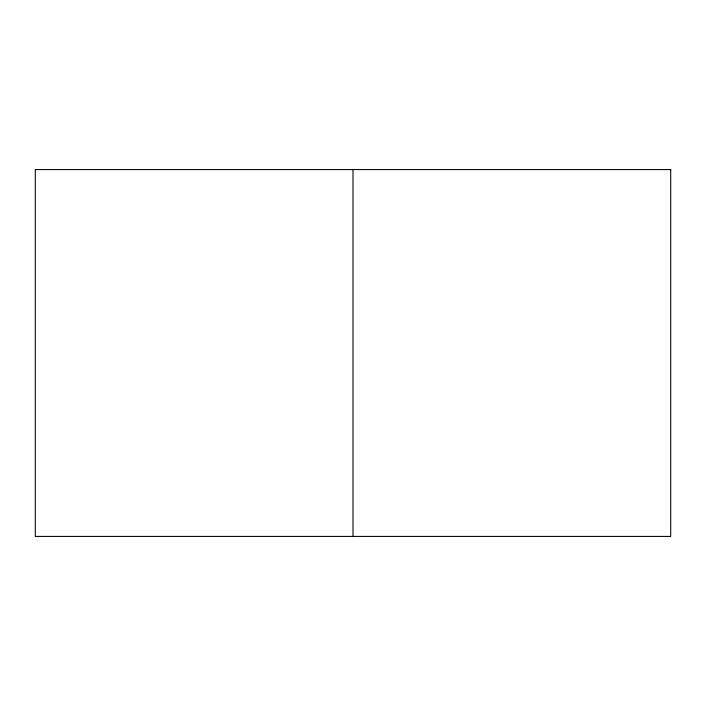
<?xml version="1.0" encoding="UTF-8"?>
<svg xmlns="http://www.w3.org/2000/svg" width="706" height="706" viewBox="0 0 706 706"><rect width="100%" height="100%" fill="white"/><g stroke="black" fill="none" stroke-linecap="round" stroke-linejoin="round"><path stroke-width="1.06" d="M353 169.572L353 536.428M670.7 169.572L35.3 169.572L35.3 536.428L670.7 536.428L670.7 169.572"/></g></svg>
